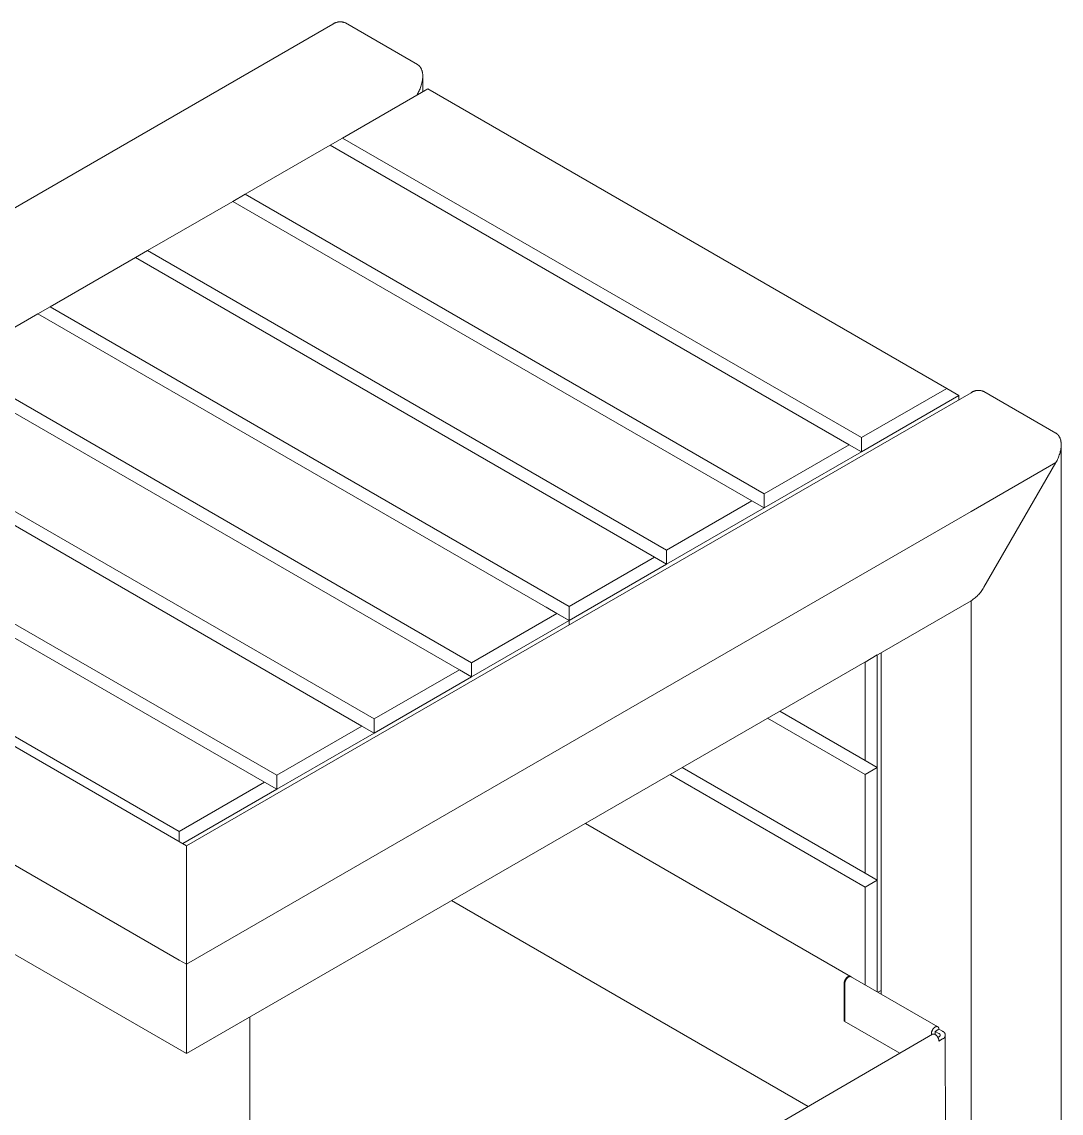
# Model space of a CAD drawing. Header units: inches. Extents: x -1 to 137, y -3 to 81.
# Drawn here: x 125.31 to 137.19, y 65.47 to 77.94 of the extents above; entities that cross this region are included whole.
import ezdxf

# ---------------------------------------------------------------- set-up
doc = ezdxf.new("R2010")
doc.units = ezdxf.units.IN
doc.layers.add('ZANO_R', color=7, linetype='Continuous', lineweight=0)

msp = doc.modelspace()

# ---------------------------------------------------------------- linework, layer by layer
at = {"layer": 'ZANO_R'}
for p, q in [((118.87366, 72.14186), (128.86723, 77.91165)), ((128.87125, 77.91448), (128.86723, 77.91165)), ((128.87537, 77.91716), (128.87125, 77.91448)), ((128.87958, 77.91971), (128.87537, 77.91716)), ((128.88388, 77.92211), (128.87958, 77.91971)), ((128.88826, 77.92436), (128.88388, 77.92211)), ((128.8927, 77.92646), (128.88826, 77.92436)), ((128.89722, 77.92841), (128.8927, 77.92646)), ((128.90181, 77.9302), (128.89722, 77.92841)), ((128.90645, 77.93183), (128.90181, 77.9302)), ((128.91114, 77.93331), (128.90645, 77.93183)), ((128.91588, 77.93462), (128.91114, 77.93331)), ((128.92067, 77.93577), (128.91588, 77.93462)), ((128.92549, 77.93675), (128.92067, 77.93577)), ((128.93034, 77.93757), (128.92549, 77.93675)), ((128.93522, 77.93822), (128.93034, 77.93757)), ((128.94011, 77.93871), (128.93522, 77.93822)), ((128.94502, 77.93903), (128.94011, 77.93871)), ((128.94994, 77.93917), (128.94502, 77.93903)), ((128.95486, 77.93916), (128.94994, 77.93917)), ((128.95978, 77.93897), (128.95486, 77.93916)), ((128.96469, 77.93861), (128.95978, 77.93897)), ((128.96958, 77.93809), (128.96469, 77.93861)), ((128.97445, 77.9374), (128.96958, 77.93809)), ((128.9793, 77.93654), (128.97445, 77.9374)), ((128.98411, 77.93552), (128.9793, 77.93654)), ((128.98888, 77.93433), (128.98411, 77.93552)), ((128.99362, 77.93298), (128.98888, 77.93433)), ((128.9983, 77.93147), (128.99362, 77.93298)), ((129.00293, 77.9298), (128.9983, 77.93147)), ((129.0075, 77.92797), (129.00293, 77.9298)), ((129.012, 77.92599), (129.0075, 77.92797)), ((129.012, 77.92599), (129.83609, 77.4502)), ((129.83768, 77.44926), (129.83609, 77.4502)), ((129.83926, 77.44828), (129.83768, 77.44926)), ((129.84084, 77.44727), (129.83926, 77.44828)), ((129.8424, 77.44623), (129.84084, 77.44727)), ((129.84394, 77.44514), (129.8424, 77.44623)), ((129.84548, 77.44402), (129.84394, 77.44514)), ((129.847, 77.44287), (129.84548, 77.44402)), ((129.84851, 77.44168), (129.847, 77.44287)), ((129.85, 77.44045), (129.84851, 77.44168)), ((129.85148, 77.43918), (129.85, 77.44045)), ((129.85294, 77.43788), (129.85148, 77.43918)), ((129.85439, 77.43654), (129.85294, 77.43788)), ((129.85582, 77.43516), (129.85439, 77.43654)), ((129.85724, 77.43375), (129.85582, 77.43516)), ((129.85863, 77.4323), (129.85724, 77.43375)), ((129.86001, 77.43081), (129.85863, 77.4323)), ((129.86137, 77.42928), (129.86001, 77.43081)), ((129.86271, 77.42771), (129.86137, 77.42928)), ((129.86404, 77.42611), (129.86271, 77.42771)), ((129.86534, 77.42447), (129.86404, 77.42611)), ((129.86662, 77.42279), (129.86534, 77.42447)), ((129.86788, 77.42107), (129.86662, 77.42279)), ((129.86912, 77.41932), (129.86788, 77.42107)), ((129.87033, 77.41752), (129.86912, 77.41932)), ((129.87153, 77.41569), (129.87033, 77.41752)), ((129.8727, 77.41382), (129.87153, 77.41569)), ((129.87385, 77.41192), (129.8727, 77.41382)), ((129.87497, 77.40997), (129.87385, 77.41192)), ((129.87714, 77.40598), (129.87497, 77.40997)), ((129.87921, 77.40183), (129.87714, 77.40598)), ((129.88118, 77.39754), (129.87921, 77.40183)), ((129.88303, 77.3931), (129.88118, 77.39754)), ((129.88478, 77.38852), (129.88303, 77.3931)), ((129.88641, 77.3838), (129.88478, 77.38852)), ((129.88792, 77.37894), (129.88641, 77.3838)), ((129.88931, 77.37395), (129.88792, 77.37894)), ((129.89057, 77.36883), (129.88931, 77.37395)), ((129.89171, 77.36359), (129.89057, 77.36883)), ((129.89272, 77.35822), (129.89171, 77.36359)), ((129.8936, 77.35274), (129.89272, 77.35822)), ((129.89435, 77.34714), (129.8936, 77.35274)), ((129.89496, 77.34144), (129.89435, 77.34714)), ((129.89544, 77.33563), (129.89496, 77.34144)), ((129.89578, 77.32973), (129.89544, 77.33563)), ((129.89598, 77.32373), (129.89578, 77.32973)), ((129.89605, 77.31765), (129.89598, 77.32373)), ((129.87033, 77.18809), (129.87497, 77.20099)), ((129.87497, 77.20099), (129.87921, 77.21403)), ((129.87921, 77.21403), (129.88303, 77.22718)), ((129.88303, 77.22718), (129.88641, 77.24037)), ((129.88641, 77.24037), (129.88931, 77.25356)), ((129.88931, 77.25356), (129.89057, 77.26014)), ((129.89057, 77.26014), (129.89171, 77.2667)), ((129.89171, 77.2667), (129.89272, 77.27324)), ((129.89272, 77.27324), (129.8936, 77.27974)), ((129.8936, 77.27974), (129.89435, 77.28619)), ((129.89435, 77.28619), (129.89496, 77.29261)), ((129.89496, 77.29261), (129.89544, 77.29897)), ((129.89544, 77.29897), (129.89578, 77.30526)), ((129.89578, 77.30526), (129.89598, 77.3115)), ((129.89598, 77.3115), (129.89605, 77.31765)), ((129.89605, 77.31765), (129.89605, 77.14084)), ((129.95302, 77.17373), (128.97859, 76.61114)), ((129.83609, 77.11586), (129.82773, 77.1014)), ((129.83609, 77.11586), (129.8424, 77.12713)), ((129.8424, 77.12713), (129.84851, 77.13873)), ((129.84851, 77.13873), (129.85439, 77.15066)), ((129.85439, 77.15066), (129.86001, 77.16289)), ((129.86001, 77.16289), (129.86534, 77.17537)), ((129.86534, 77.17537), (129.87033, 77.18809)), ((135.88311, 73.74999), (129.95302, 77.17373)), ((128.97859, 76.61114), (128.83939, 76.53077)), ((128.97859, 76.61114), (134.90868, 73.1874)), ((128.83939, 76.53077), (127.86496, 75.96819)), ((134.76948, 73.10704), (128.83939, 76.53077)), ((127.86496, 75.96819), (127.72575, 75.88782)), ((127.86496, 75.96819), (133.79505, 72.54445)), ((127.72575, 75.88782), (126.75133, 75.32523)), ((133.65584, 72.46408), (127.72575, 75.88782)), ((126.61212, 75.24486), (126.75133, 75.32523)), ((126.75133, 75.32523), (132.68142, 71.90149)), ((126.61212, 75.24486), (125.63769, 74.68228)), ((132.54221, 71.82112), (126.61212, 75.24486)), ((125.49849, 74.60191), (124.52406, 74.03932)), ((125.63769, 74.68228), (125.49849, 74.60191)), ((131.56778, 71.0978), (125.49849, 74.60191)), ((125.63769, 74.68228), (131.56778, 71.25854)), ((130.31495, 70.53521), (124.38486, 73.95895)), ((124.52406, 74.03932), (130.45415, 70.61558)), ((134.90868, 73.1874), (135.88311, 73.74999)), ((136.02231, 73.66962), (135.88311, 73.74999)), ((136.16966, 73.7058), (136.16554, 73.70312)), ((136.17387, 73.70835), (136.16966, 73.7058)), ((136.17817, 73.71075), (136.17387, 73.70835)), ((136.18254, 73.713), (136.17817, 73.71075)), ((136.18699, 73.7151), (136.18254, 73.713)), ((136.19151, 73.71705), (136.18699, 73.7151)), ((136.1961, 73.71884), (136.19151, 73.71705)), ((136.20074, 73.72047), (136.1961, 73.71884)), ((136.20543, 73.72195), (136.20074, 73.72047)), ((136.21017, 73.72326), (136.20543, 73.72195)), ((136.21496, 73.72441), (136.21017, 73.72326)), ((136.21978, 73.72539), (136.21496, 73.72441)), ((136.22463, 73.72621), (136.21978, 73.72539)), ((136.22951, 73.72686), (136.22463, 73.72621)), ((136.2344, 73.72735), (136.22951, 73.72686)), ((136.23931, 73.72767), (136.2344, 73.72735)), ((136.24423, 73.72781), (136.23931, 73.72767)), ((136.24915, 73.7278), (136.24423, 73.72781)), ((136.25407, 73.72761), (136.24915, 73.7278)), ((136.25898, 73.72725), (136.25407, 73.72761)), ((136.26387, 73.72673), (136.25898, 73.72725)), ((136.26874, 73.72604), (136.26387, 73.72673)), ((136.27359, 73.72518), (136.26874, 73.72604)), ((136.2784, 73.72416), (136.27359, 73.72518)), ((136.28317, 73.72297), (136.2784, 73.72416)), ((136.28791, 73.72162), (136.28317, 73.72297)), ((136.29259, 73.72011), (136.28791, 73.72162)), ((136.29722, 73.71844), (136.29259, 73.72011)), ((136.30179, 73.71661), (136.29722, 73.71844)), ((136.30629, 73.71463), (136.30179, 73.71661)), ((136.30629, 73.71463), (137.13038, 73.23884)), ((127.19678, 68.52449), (136.16152, 73.70029)), ((134.90868, 73.02667), (136.02231, 73.66962)), ((136.02231, 73.66962), (136.02231, 73.61992)), ((136.16554, 73.70312), (136.16152, 73.70029)), ((123.41043, 73.39637), (129.34052, 69.97263)), ((129.20132, 69.89226), (123.27123, 73.316)), ((137.13197, 73.2379), (137.13038, 73.23884)), ((137.13355, 73.23692), (137.13197, 73.2379)), ((137.13513, 73.23591), (137.13355, 73.23692)), ((137.13669, 73.23487), (137.13513, 73.23591)), ((137.13823, 73.23378), (137.13669, 73.23487)), ((137.13977, 73.23266), (137.13823, 73.23378)), ((137.14129, 73.23151), (137.13977, 73.23266)), ((137.1428, 73.23032), (137.14129, 73.23151)), ((137.14429, 73.22909), (137.1428, 73.23032)), ((137.14577, 73.22782), (137.14429, 73.22909)), ((137.14723, 73.22652), (137.14577, 73.22782)), ((137.14868, 73.22518), (137.14723, 73.22652)), ((137.15011, 73.2238), (137.14868, 73.22518)), ((137.15153, 73.22239), (137.15011, 73.2238)), ((137.15292, 73.22094), (137.15153, 73.22239)), ((137.1543, 73.21945), (137.15292, 73.22094)), ((137.15566, 73.21792), (137.1543, 73.21945)), ((137.157, 73.21635), (137.15566, 73.21792)), ((137.15833, 73.21475), (137.157, 73.21635)), ((137.15963, 73.21311), (137.15833, 73.21475)), ((137.16091, 73.21143), (137.15963, 73.21311)), ((137.16217, 73.20971), (137.16091, 73.21143)), ((137.16341, 73.20796), (137.16217, 73.20971)), ((137.16462, 73.20616), (137.16341, 73.20796)), ((137.16582, 73.20433), (137.16462, 73.20616)), ((133.79505, 72.54445), (134.76948, 73.10704)), ((134.76948, 73.10704), (134.90868, 73.02667)), ((134.90868, 73.1874), (134.90868, 73.02667)), ((137.16699, 73.20246), (137.16582, 73.20433)), ((137.16813, 73.20056), (137.16699, 73.20246)), ((137.16926, 73.19861), (137.16813, 73.20056)), ((137.17143, 73.19462), (137.16926, 73.19861)), ((137.1735, 73.19047), (137.17143, 73.19462)), ((137.17547, 73.18618), (137.1735, 73.19047)), ((137.17732, 73.18174), (137.17547, 73.18618)), ((137.17907, 73.17716), (137.17732, 73.18174)), ((137.1807, 73.17244), (137.17907, 73.17716)), ((137.18221, 73.16758), (137.1807, 73.17244)), ((137.18359, 73.16259), (137.18221, 73.16758)), ((137.18486, 73.15747), (137.18359, 73.16259)), ((137.186, 73.15223), (137.18486, 73.15747)), ((137.18701, 73.14686), (137.186, 73.15223)), ((137.18789, 73.14138), (137.18701, 73.14686)), ((137.18863, 73.13578), (137.18789, 73.14138)), ((137.18925, 73.13008), (137.18863, 73.13578)), ((137.18863, 73.07483), (137.18925, 73.08125)), ((137.18973, 73.12427), (137.18925, 73.13008)), ((137.18925, 73.08125), (137.18973, 73.08761)), ((137.19007, 73.11837), (137.18973, 73.12427)), ((137.18973, 73.08761), (137.19007, 73.0939)), ((137.19027, 73.11237), (137.19007, 73.11837)), ((137.19007, 73.0939), (137.19027, 73.10014)), ((137.19034, 73.10629), (137.19027, 73.11237)), ((137.19027, 73.10014), (137.19034, 73.10629)), ((137.19034, 73.10629), (137.19034, 41.69939)), ((133.79505, 72.38371), (134.90868, 73.02667)), ((137.1543, 72.95153), (137.15963, 72.96401)), ((137.15963, 72.96401), (137.16462, 72.97673)), ((137.16462, 72.97673), (137.16926, 72.98963)), ((137.16926, 72.98963), (137.1735, 73.00267)), ((137.1735, 73.00267), (137.17732, 73.01582)), ((137.17732, 73.01582), (137.1807, 73.02901)), ((137.1807, 73.02901), (137.18359, 73.0422)), ((137.18359, 73.0422), (137.18486, 73.04878)), ((137.18486, 73.04878), (137.186, 73.05534)), ((137.186, 73.05534), (137.18701, 73.06188)), ((137.18701, 73.06188), (137.18789, 73.06838)), ((137.18789, 73.06838), (137.18863, 73.07483)), ((137.13038, 72.9045), (136.16152, 72.34513)), ((137.13038, 72.9045), (136.30629, 71.47714)), ((137.13038, 72.9045), (137.13669, 72.91577)), ((137.13669, 72.91577), (137.1428, 72.92737)), ((137.1428, 72.92737), (137.14868, 72.9393)), ((137.14868, 72.9393), (137.1543, 72.95153)), ((122.2968, 72.75341), (128.22689, 69.32967)), ((128.08768, 69.2493), (122.15759, 72.67304)), ((132.68142, 71.90149), (133.65584, 72.46408)), ((133.79505, 72.38371), (133.65584, 72.46408)), ((133.79505, 72.38371), (133.79505, 72.54445)), ((136.16152, 72.34513), (127.19678, 67.16934)), ((132.68142, 71.74075), (133.79505, 72.38371)), ((120.93132, 72.14186), (127.19678, 68.52449)), ((121.18317, 72.11045), (127.11326, 68.68671)), ((127.11197, 67.2183), (118.78886, 72.02365)), ((132.68142, 71.90149), (132.68142, 71.74075)), ((131.56778, 71.25854), (132.54221, 71.82112)), ((131.56778, 71.0978), (132.68142, 71.74075)), ((132.68142, 71.74075), (132.54221, 71.82112)), ((136.29172, 71.4528), (136.29921, 71.46485)), ((136.29921, 71.46485), (136.30629, 71.47714)), ((136.17341, 71.33205), (136.18503, 71.34017)), ((136.18503, 71.34017), (136.19638, 71.34869)), ((136.19638, 71.34869), (136.20743, 71.35758)), ((136.20743, 71.35758), (136.21817, 71.36684)), ((136.21817, 71.36684), (136.2286, 71.37646)), ((136.2286, 71.37646), (136.23869, 71.38642)), ((136.23869, 71.38642), (136.24845, 71.39672)), ((136.24845, 71.39672), (136.25785, 71.40734)), ((136.25785, 71.40734), (136.26689, 71.41827)), ((136.26689, 71.41827), (136.27555, 71.4295)), ((136.27555, 71.4295), (136.28383, 71.44102)), ((136.28383, 71.44102), (136.29172, 71.4528)), ((136.16152, 71.32431), (127.19678, 66.14852)), ((131.42858, 71.17817), (131.30494, 71.24955)), ((131.56778, 71.25854), (131.56778, 71.0978)), ((136.16152, 71.32431), (136.17341, 71.33205)), ((136.16152, 71.32431), (136.16152, 42.29338)), ((130.45415, 70.61558), (131.42858, 71.17817)), ((130.45415, 70.45484), (131.56778, 71.0978)), ((131.56778, 71.0978), (131.42858, 71.17817)), ((131.56778, 71.0978), (131.56778, 71.0481)), ((127.19678, 66.14852), (118.87366, 70.95387)), ((135.13269, 66.82984), (135.13269, 70.73032)), ((130.45415, 70.45484), (130.45415, 70.61558)), ((134.94916, 70.62436), (134.95044, 70.62362)), ((134.95044, 70.62362), (135.08965, 70.70399)), ((134.95044, 70.62362), (134.95044, 69.49845)), ((135.08965, 70.70399), (135.08836, 70.70473)), ((135.08965, 70.70399), (135.08965, 70.70547)), ((135.08965, 69.41808), (135.08965, 70.70399)), ((129.34052, 69.97263), (130.31495, 70.53521)), ((130.31495, 70.53521), (130.45415, 70.45484)), ((129.34052, 69.81189), (130.45415, 70.45484)), ((129.34052, 69.81189), (129.34052, 69.97263)), ((133.83553, 69.9814), (134.95044, 69.33771)), ((134.95044, 69.49845), (133.97473, 70.06177)), ((128.22689, 69.32967), (129.20132, 69.89226)), ((129.20132, 69.89226), (129.34052, 69.81189)), ((128.22689, 69.16893), (129.34052, 69.81189)), ((135.08965, 69.41808), (134.95044, 69.49845)), ((134.95044, 68.21253), (132.8611, 69.41882)), ((135.08965, 69.41808), (134.95044, 69.33771)), ((135.08965, 68.13217), (135.08965, 69.41808)), ((127.11326, 68.68671), (128.08768, 69.2493)), ((128.08768, 69.2493), (128.22689, 69.16893)), ((128.22689, 69.16893), (128.22689, 69.32967)), ((132.72189, 69.33845), (134.95044, 68.0518)), ((134.95044, 69.33771), (134.95044, 68.21253)), ((127.15373, 68.54935), (128.22689, 69.16893)), ((131.75477, 68.78008), (134.78437, 67.03094)), ((127.11326, 68.57272), (127.11326, 68.68671)), ((127.19678, 68.45525), (127.19678, 68.52449)), ((127.19678, 68.45525), (127.19678, 67.50368)), ((135.08965, 68.13217), (134.95044, 68.21253)), ((135.08965, 68.13217), (134.95044, 68.0518)), ((135.08965, 66.85469), (135.08965, 68.13217)), ((134.95044, 68.0518), (134.95044, 66.93506)), ((130.22463, 67.89665), (134.2985, 65.5446)), ((127.19678, 67.16934), (127.19678, 67.50368)), ((127.19678, 67.16934), (127.11197, 67.2183)), ((127.19678, 67.16934), (127.19678, 66.21776)), ((134.71305, 66.97032), (134.71243, 66.96764)), ((134.71378, 66.97306), (134.71305, 66.97032)), ((134.71461, 66.97583), (134.71378, 66.97306)), ((134.71556, 66.97863), (134.71461, 66.97583)), ((134.71661, 66.98146), (134.71556, 66.97863)), ((134.71776, 66.98429), (134.71661, 66.98146)), ((134.71902, 66.98713), (134.71776, 66.98429)), ((134.72037, 66.98995), (134.71902, 66.98713)), ((134.72181, 66.99274), (134.72037, 66.98995)), ((134.72157, 66.97181), (134.72074, 66.96904)), ((134.72252, 66.97461), (134.72157, 66.97181)), ((134.72335, 66.9955), (134.72181, 66.99274)), ((134.72357, 66.97744), (134.72252, 66.97461)), ((134.72496, 66.99822), (134.72335, 66.9955)), ((134.72472, 66.98027), (134.72357, 66.97744)), ((134.72598, 66.98311), (134.72472, 66.98027)), ((134.72665, 67.00087), (134.72496, 66.99822)), ((134.72733, 66.98593), (134.72598, 66.98311)), ((134.72841, 67.00346), (134.72665, 67.00087)), ((134.72877, 66.98872), (134.72733, 66.98593)), ((134.73023, 67.00597), (134.72841, 67.00346)), ((134.73031, 66.99148), (134.72877, 66.98872)), ((134.7321, 67.0084), (134.73023, 67.00597)), ((134.73192, 66.9942), (134.73031, 66.99148)), ((134.73361, 66.99685), (134.73192, 66.9942)), ((134.73402, 67.01073), (134.7321, 67.0084)), ((134.73537, 66.99944), (134.73361, 66.99685)), ((134.73597, 67.01296), (134.73402, 67.01073)), ((134.73719, 67.00195), (134.73537, 66.99944)), ((134.73795, 67.01508), (134.73597, 67.01296)), ((134.73906, 67.00438), (134.73719, 67.00195)), ((134.73995, 67.01709), (134.73795, 67.01508)), ((134.74098, 67.00671), (134.73906, 67.00438)), ((134.74196, 67.01898), (134.73995, 67.01709)), ((134.74293, 67.00894), (134.74098, 67.00671)), ((134.74397, 67.02075), (134.74196, 67.01898)), ((134.74491, 67.01106), (134.74293, 67.00894)), ((134.74597, 67.0224), (134.74397, 67.02075)), ((134.74691, 67.01307), (134.74491, 67.01106)), ((134.74697, 67.02318), (134.74597, 67.0224)), ((134.74892, 67.01496), (134.74691, 67.01307)), ((134.74797, 67.02393), (134.74697, 67.02318)), ((134.74896, 67.02465), (134.74797, 67.02393)), ((134.75093, 67.01673), (134.74892, 67.01496)), ((134.74995, 67.02534), (134.74896, 67.02465)), ((134.75093, 67.026), (134.74995, 67.02534)), ((134.7519, 67.02663), (134.75093, 67.026)), ((134.75293, 67.01839), (134.75093, 67.01673)), ((134.75287, 67.02723), (134.7519, 67.02663)), ((134.75382, 67.02779), (134.75287, 67.02723)), ((134.75393, 67.01917), (134.75293, 67.01839)), ((134.75479, 67.02834), (134.75382, 67.02779)), ((134.75493, 67.01992), (134.75393, 67.01917)), ((134.75575, 67.02886), (134.75479, 67.02834)), ((134.75592, 67.02063), (134.75493, 67.01992)), ((134.75673, 67.02937), (134.75575, 67.02886)), ((134.75691, 67.02132), (134.75592, 67.02063)), ((134.75772, 67.02985), (134.75673, 67.02937)), ((134.75789, 67.02198), (134.75691, 67.02132)), ((134.75871, 67.03031), (134.75772, 67.02985)), ((134.75886, 67.02261), (134.75789, 67.02198)), ((134.7597, 67.03074), (134.75871, 67.03031)), ((134.75983, 67.02321), (134.75886, 67.02261)), ((134.7607, 67.03115), (134.7597, 67.03074)), ((134.76078, 67.02378), (134.75983, 67.02321)), ((134.76171, 67.03153), (134.7607, 67.03115)), ((134.76175, 67.02432), (134.76078, 67.02378)), ((134.76271, 67.03189), (134.76171, 67.03153)), ((134.76271, 67.02485), (134.76175, 67.02432)), ((134.76372, 67.03221), (134.76271, 67.03189)), ((134.76369, 67.02535), (134.76271, 67.02485)), ((134.76468, 67.02583), (134.76369, 67.02535)), ((134.76473, 67.03251), (134.76372, 67.03221)), ((134.76567, 67.02629), (134.76468, 67.02583)), ((134.76574, 67.03278), (134.76473, 67.03251)), ((134.76666, 67.02672), (134.76567, 67.02629)), ((134.76675, 67.03301), (134.76574, 67.03278)), ((134.76766, 67.02713), (134.76666, 67.02672)), ((134.76776, 67.03322), (134.76675, 67.03301)), ((134.76867, 67.02751), (134.76766, 67.02713)), ((134.76877, 67.03339), (134.76776, 67.03322)), ((134.76967, 67.02787), (134.76867, 67.02751)), ((134.76977, 67.03353), (134.76877, 67.03339)), ((134.77068, 67.02819), (134.76967, 67.02787)), ((134.77077, 67.03363), (134.76977, 67.03353)), ((134.77169, 67.02849), (134.77068, 67.02819)), ((134.77176, 67.03371), (134.77077, 67.03363)), ((134.7727, 67.02876), (134.77169, 67.02849)), ((134.77225, 67.03373), (134.77176, 67.03371)), ((134.77275, 67.03374), (134.77225, 67.03373)), ((134.77371, 67.02899), (134.7727, 67.02876)), ((134.77324, 67.03375), (134.77275, 67.03374)), ((134.77372, 67.03374), (134.77324, 67.03375)), ((134.77472, 67.0292), (134.77371, 67.02899)), ((134.77421, 67.03373), (134.77372, 67.03374)), ((134.77469, 67.03371), (134.77421, 67.03373)), ((134.77517, 67.03367), (134.77469, 67.03371)), ((134.77573, 67.02937), (134.77472, 67.0292)), ((134.77565, 67.03363), (134.77517, 67.03367)), ((134.77613, 67.03358), (134.77565, 67.03363)), ((134.77673, 67.02951), (134.77573, 67.02937)), ((134.7766, 67.03353), (134.77613, 67.03358)), ((134.77707, 67.03346), (134.7766, 67.03353)), ((134.77773, 67.02962), (134.77673, 67.02951)), ((134.77753, 67.03338), (134.77707, 67.03346)), ((134.778, 67.03329), (134.77753, 67.03338)), ((134.77872, 67.02969), (134.77773, 67.02962)), ((134.77846, 67.0332), (134.778, 67.03329)), ((134.77891, 67.03309), (134.77846, 67.0332)), ((134.77921, 67.02971), (134.77872, 67.02969)), ((134.77936, 67.03298), (134.77891, 67.03309)), ((134.7797, 67.02972), (134.77921, 67.02971)), ((134.77981, 67.03285), (134.77936, 67.03298)), ((134.78019, 67.02973), (134.7797, 67.02972)), ((134.78026, 67.03272), (134.77981, 67.03285)), ((134.78068, 67.02972), (134.78019, 67.02973)), ((134.7807, 67.03258), (134.78026, 67.03272)), ((134.78117, 67.02971), (134.78068, 67.02972)), ((134.78113, 67.03243), (134.7807, 67.03258)), ((134.78157, 67.03227), (134.78113, 67.03243)), ((134.78165, 67.02969), (134.78117, 67.02971)), ((134.78199, 67.0321), (134.78157, 67.03227)), ((134.78213, 67.02966), (134.78165, 67.02969)), ((134.78242, 67.03192), (134.78199, 67.0321)), ((134.78261, 67.02962), (134.78213, 67.02966)), ((134.78283, 67.03173), (134.78242, 67.03192)), ((134.78308, 67.02957), (134.78261, 67.02962)), ((134.78325, 67.03153), (134.78283, 67.03173)), ((134.78356, 67.02951), (134.78308, 67.02957)), ((134.78366, 67.03133), (134.78325, 67.03153)), ((134.78402, 67.02944), (134.78356, 67.02951)), ((134.78406, 67.03111), (134.78366, 67.03133)), ((134.78449, 67.02936), (134.78402, 67.02944)), ((134.78446, 67.03089), (134.78406, 67.03111)), ((134.78446, 67.03089), (135.78107, 66.45549)), ((134.78495, 67.02928), (134.78449, 67.02936)), ((134.78541, 67.02918), (134.78495, 67.02928)), ((134.78587, 67.02907), (134.78541, 67.02918)), ((134.78632, 67.02896), (134.78587, 67.02907)), ((134.78677, 67.02884), (134.78632, 67.02896)), ((134.78721, 67.0287), (134.78677, 67.02884)), ((134.78765, 67.02856), (134.78721, 67.0287)), ((134.78809, 67.02841), (134.78765, 67.02856)), ((134.78852, 67.02825), (134.78809, 67.02841)), ((134.78895, 67.02808), (134.78852, 67.02825)), ((134.78937, 67.0279), (134.78895, 67.02808)), ((134.78979, 67.02771), (134.78937, 67.0279)), ((134.79021, 67.02752), (134.78979, 67.02771)), ((134.79061, 67.02731), (134.79021, 67.02752)), ((134.79102, 67.02709), (134.79061, 67.02731)), ((134.79142, 67.02687), (134.79102, 67.02709)), ((134.7108, 66.95409), (134.71079, 66.95298)), ((134.71079, 66.95298), (134.71185, 66.5212)), ((134.71083, 66.95522), (134.7108, 66.95409)), ((134.71088, 66.95638), (134.71083, 66.95522)), ((134.71096, 66.95755), (134.71088, 66.95638)), ((134.71105, 66.95875), (134.71096, 66.95755)), ((134.71118, 66.95996), (134.71105, 66.95875)), ((134.71132, 66.9612), (134.71118, 66.95996)), ((134.71149, 66.96245), (134.71132, 66.9612)), ((134.71191, 66.96501), (134.71149, 66.96245)), ((134.71243, 66.96764), (134.71191, 66.96501)), ((134.71776, 66.95007), (134.71775, 66.94896)), ((134.71775, 66.94896), (134.71881, 66.51719)), ((134.71779, 66.95121), (134.71776, 66.95007)), ((134.71784, 66.95236), (134.71779, 66.95121)), ((134.71792, 66.95353), (134.71784, 66.95236)), ((134.71801, 66.95473), (134.71792, 66.95353)), ((134.71814, 66.95595), (134.71801, 66.95473)), ((134.71828, 66.95718), (134.71814, 66.95595)), ((134.71845, 66.95843), (134.71828, 66.95718)), ((134.71887, 66.96099), (134.71845, 66.95843)), ((134.71939, 66.96362), (134.71887, 66.96099)), ((134.72001, 66.9663), (134.71939, 66.96362)), ((134.72074, 66.96904), (134.72001, 66.9663)), ((135.09695, 66.85047), (135.13269, 66.87111)), ((134.71185, 66.5212), (135.34798, 66.15393)), ((127.12841, 61.38161), (135.72, 66.36994)), ((135.7075, 66.37865), (135.70749, 66.37753)), ((135.70753, 66.36269), (135.70749, 66.37753)), ((135.70753, 66.37978), (135.7075, 66.37865)), ((135.70758, 66.38093), (135.70753, 66.37978)), ((135.70766, 66.38211), (135.70758, 66.38093)), ((135.70775, 66.3833), (135.70766, 66.38211)), ((135.70788, 66.38452), (135.70775, 66.3833)), ((135.70802, 66.38575), (135.70788, 66.38452)), ((135.70819, 66.38701), (135.70802, 66.38575)), ((135.70861, 66.38957), (135.70819, 66.38701)), ((135.70913, 66.39219), (135.70861, 66.38957)), ((135.70975, 66.39488), (135.70913, 66.39219)), ((135.71048, 66.39761), (135.70975, 66.39488)), ((135.71132, 66.40038), (135.71048, 66.39761)), ((135.71226, 66.40319), (135.71132, 66.40038)), ((135.71331, 66.40601), (135.71226, 66.40319)), ((135.71446, 66.40885), (135.71331, 66.40601)), ((135.71572, 66.41168), (135.71446, 66.40885)), ((135.71707, 66.4145), (135.71572, 66.41168)), ((135.71851, 66.4173), (135.71707, 66.4145)), ((135.72005, 66.42006), (135.71851, 66.4173)), ((135.7204, 66.37016), (135.72, 66.36994)), ((135.72166, 66.42277), (135.72005, 66.42006)), ((135.7208, 66.37038), (135.7204, 66.37016)), ((135.72121, 66.37058), (135.7208, 66.37038)), ((135.72162, 66.37078), (135.72121, 66.37058)), ((135.72204, 66.37097), (135.72162, 66.37078)), ((135.72335, 66.42543), (135.72166, 66.42277)), ((135.72246, 66.37115), (135.72204, 66.37097)), ((135.72288, 66.37132), (135.72246, 66.37115)), ((135.72331, 66.37148), (135.72288, 66.37132)), ((135.72375, 66.37163), (135.72331, 66.37148)), ((135.72511, 66.42802), (135.72335, 66.42543)), ((135.72418, 66.37177), (135.72375, 66.37163)), ((135.72463, 66.3719), (135.72418, 66.37177)), ((135.72507, 66.37203), (135.72463, 66.3719)), ((135.72552, 66.37214), (135.72507, 66.37203)), ((135.72693, 66.43053), (135.72511, 66.42802)), ((135.72598, 66.37225), (135.72552, 66.37214)), ((135.72643, 66.37235), (135.72598, 66.37225)), ((135.72689, 66.37243), (135.72643, 66.37235)), ((135.72736, 66.37251), (135.72689, 66.37243)), ((135.7288, 66.43295), (135.72693, 66.43053)), ((135.72782, 66.37258), (135.72736, 66.37251)), ((135.72829, 66.37264), (135.72782, 66.37258)), ((135.72877, 66.37269), (135.72829, 66.37264)), ((135.72924, 66.37273), (135.72877, 66.37269)), ((135.73072, 66.43528), (135.7288, 66.43295)), ((135.72972, 66.37276), (135.72924, 66.37273)), ((135.7302, 66.37279), (135.72972, 66.37276)), ((135.73069, 66.3728), (135.7302, 66.37279)), ((135.73117, 66.37281), (135.73069, 66.3728)), ((135.73267, 66.43751), (135.73072, 66.43528)), ((135.73166, 66.3728), (135.73117, 66.37281)), ((135.73215, 66.37279), (135.73166, 66.3728)), ((135.73264, 66.37277), (135.73215, 66.37279)), ((135.73363, 66.3727), (135.73264, 66.37277)), ((135.73465, 66.43963), (135.73267, 66.43751)), ((135.73462, 66.3726), (135.73363, 66.3727)), ((135.73562, 66.37246), (135.73462, 66.3726)), ((135.73665, 66.44164), (135.73465, 66.43963)), ((135.73662, 66.37229), (135.73562, 66.37246)), ((135.73763, 66.37209), (135.73662, 66.37229)), ((135.73866, 66.44353), (135.73665, 66.44164)), ((135.73864, 66.37186), (135.73763, 66.37209)), ((135.73964, 66.37159), (135.73864, 66.37186)), ((135.74067, 66.44531), (135.73866, 66.44353)), ((135.74065, 66.3713), (135.73964, 66.37159)), ((135.74166, 66.37098), (135.74065, 66.3713)), ((135.74267, 66.44696), (135.74067, 66.44531)), ((135.74266, 66.37062), (135.74166, 66.37098)), ((135.74366, 66.37025), (135.74266, 66.37062)), ((135.74367, 66.44774), (135.74267, 66.44696)), ((135.74466, 66.36984), (135.74366, 66.37025)), ((135.74467, 66.44849), (135.74367, 66.44774)), ((135.74565, 66.36941), (135.74466, 66.36984)), ((135.74566, 66.44921), (135.74467, 66.44849)), ((135.74664, 66.36896), (135.74565, 66.36941)), ((135.74665, 66.4499), (135.74566, 66.44921)), ((135.74762, 66.36848), (135.74664, 66.36896)), ((135.74763, 66.45055), (135.74665, 66.4499)), ((135.7486, 66.36798), (135.74762, 66.36848)), ((135.7486, 66.45118), (135.74763, 66.45055)), ((135.74957, 66.45178), (135.7486, 66.45118)), ((135.74957, 66.36746), (135.7486, 66.36798)), ((135.74902, 66.40274), (135.74903, 66.4028)), ((135.74902, 66.40269), (135.74902, 66.40274)), ((135.74902, 66.40263), (135.74902, 66.40269)), ((135.74902, 66.40257), (135.74902, 66.40263)), ((135.74902, 66.40252), (135.74902, 66.40257)), ((135.74903, 66.40246), (135.74902, 66.40252)), ((135.74903, 66.40285), (135.74904, 66.40291)), ((135.74903, 66.4028), (135.74903, 66.40285)), ((135.74903, 66.40241), (135.74903, 66.40246)), ((135.74904, 66.40235), (135.74903, 66.40241)), ((135.74904, 66.40291), (135.74905, 66.40296)), ((135.74905, 66.4023), (135.74904, 66.40235)), ((135.74905, 66.40296), (135.74907, 66.40302)), ((135.74906, 66.40224), (135.74905, 66.4023)), ((135.74908, 66.40219), (135.74906, 66.40224)), ((135.74907, 66.40302), (135.74908, 66.40307)), ((135.74908, 66.40307), (135.7491, 66.40312)), ((135.74909, 66.40214), (135.74908, 66.40219)), ((135.74911, 66.40208), (135.74909, 66.40214)), ((135.7491, 66.40312), (135.74912, 66.40318)), ((135.74913, 66.40203), (135.74911, 66.40208)), ((135.74912, 66.40318), (135.74914, 66.40323)), ((135.74915, 66.40198), (135.74913, 66.40203)), ((135.74914, 66.40323), (135.74916, 66.40328)), ((135.74917, 66.40193), (135.74915, 66.40198)), ((135.74916, 66.40328), (135.74918, 66.40333)), ((135.7492, 66.40188), (135.74917, 66.40193)), ((135.74918, 66.40333), (135.74921, 66.40338)), ((135.74923, 66.40183), (135.7492, 66.40188)), ((135.74921, 66.40338), (135.74923, 66.40343)), ((135.74923, 66.40343), (135.74926, 66.40348)), ((135.74925, 66.40178), (135.74923, 66.40183)), ((135.74925, 66.40178), (135.74934, 66.36758)), ((135.74926, 66.40348), (135.74929, 66.40352)), ((135.74929, 66.40352), (135.74933, 66.40357)), ((135.74933, 66.40357), (135.74936, 66.40361)), ((135.74936, 66.40361), (135.74939, 66.40366)), ((135.74939, 66.40366), (135.74943, 66.4037)), ((135.74943, 66.4037), (135.74947, 66.40374)), ((135.74947, 66.40374), (135.74951, 66.40378)), ((135.74951, 66.40378), (135.74955, 66.40382)), ((135.74955, 66.40382), (135.74959, 66.40386)), ((135.75053, 66.45235), (135.74957, 66.45178)), ((135.75053, 66.36692), (135.74957, 66.36746)), ((135.74959, 66.40386), (135.74963, 66.40389)), ((135.74963, 66.40389), (135.74968, 66.40392)), ((135.74968, 66.40392), (135.74972, 66.40396)), ((135.74972, 66.40396), (135.74977, 66.40399)), ((135.74977, 66.40399), (135.74982, 66.40402)), ((135.74982, 66.40402), (135.74987, 66.40404)), ((135.74987, 66.40404), (135.74992, 66.40407)), ((135.74992, 66.40407), (135.74997, 66.40409)), ((135.74997, 66.40409), (135.75002, 66.40411)), ((135.75002, 66.40411), (135.75007, 66.40413)), ((135.75007, 66.40413), (135.75012, 66.40415)), ((135.75012, 66.40415), (135.75018, 66.40417)), ((135.75018, 66.40417), (135.75023, 66.40418)), ((135.75023, 66.40418), (135.75029, 66.4042)), ((135.75029, 66.4042), (135.75034, 66.40421)), ((135.75034, 66.40421), (135.7504, 66.40422)), ((135.7504, 66.40422), (135.75045, 66.40422)), ((135.75045, 66.40422), (135.75051, 66.40423)), ((135.75051, 66.40423), (135.75056, 66.40423)), ((135.75148, 66.45289), (135.75053, 66.45235)), ((135.75148, 66.36635), (135.75053, 66.36692)), ((135.75056, 66.40423), (135.75062, 66.40423)), ((135.75062, 66.40423), (135.75067, 66.40423)), ((135.75067, 66.40423), (135.75073, 66.40423)), ((135.75073, 66.40423), (135.75078, 66.40423)), ((135.75078, 66.40423), (135.75084, 66.40422)), ((135.75084, 66.40422), (135.7509, 66.40421)), ((135.7509, 66.40421), (135.75095, 66.4042)), ((135.75095, 66.4042), (135.751, 66.40419)), ((135.751, 66.40419), (135.75106, 66.40417)), ((135.75106, 66.40417), (135.75111, 66.40416)), ((135.75111, 66.40416), (135.75117, 66.40414)), ((135.75117, 66.40414), (135.75122, 66.40412)), ((135.75122, 66.40412), (135.75127, 66.4041)), ((135.75127, 66.4041), (135.75132, 66.40408)), ((135.75132, 66.40408), (135.75137, 66.40405)), ((135.75137, 66.40405), (135.75142, 66.40403)), ((135.75142, 66.40403), (135.75147, 66.404)), ((135.75147, 66.404), (135.75151, 66.40397)), ((135.75245, 66.45342), (135.75148, 66.45289)), ((135.75245, 66.36576), (135.75148, 66.36635)), ((135.75151, 66.40397), (135.75156, 66.40394)), ((135.75156, 66.40394), (135.75161, 66.4039)), ((135.75161, 66.4039), (135.75165, 66.40387)), ((135.75165, 66.40387), (135.75169, 66.40383)), ((135.75169, 66.40383), (135.75173, 66.40379)), ((135.75173, 66.40379), (135.75177, 66.40375)), ((135.75177, 66.40375), (135.75181, 66.40371)), ((135.75181, 66.40371), (135.75185, 66.40367)), ((135.75185, 66.40367), (135.75188, 66.40363)), ((135.75188, 66.40363), (135.75192, 66.40359)), ((135.75192, 66.40359), (135.75195, 66.40354)), ((135.75195, 66.40354), (135.75198, 66.40349)), ((135.75198, 66.40349), (135.75201, 66.40345)), ((135.75201, 66.40345), (135.75204, 66.4034)), ((135.75204, 66.4034), (135.7938, 66.42764)), ((135.75204, 66.4034), (135.7938, 66.37929)), ((135.75342, 66.45392), (135.75245, 66.45342)), ((135.75342, 66.36513), (135.75245, 66.36576)), ((135.7544, 66.4544), (135.75342, 66.45392)), ((135.7544, 66.36448), (135.75342, 66.36513)), ((135.75539, 66.45486), (135.7544, 66.4544)), ((135.75539, 66.36379), (135.7544, 66.36448)), ((135.75638, 66.45529), (135.75539, 66.45486)), ((135.75638, 66.36308), (135.75539, 66.36379)), ((135.75738, 66.4557), (135.75638, 66.45529)), ((135.75738, 66.36233), (135.75638, 66.36308)), ((135.75838, 66.45608), (135.75738, 66.4557)), ((135.75838, 66.36155), (135.75738, 66.36233)), ((135.75938, 66.45643), (135.75838, 66.45608)), ((135.76039, 66.35991), (135.75838, 66.36155)), ((135.76039, 66.45676), (135.75938, 66.45643)), ((135.7614, 66.45705), (135.76039, 66.45676)), ((135.7624, 66.35814), (135.76039, 66.35991)), ((135.7624, 66.45732), (135.7614, 66.45705)), ((135.76341, 66.45756), (135.7624, 66.45732)), ((135.76442, 66.35625), (135.7624, 66.35814)), ((135.76442, 66.45776), (135.76341, 66.45756)), ((135.76542, 66.45794), (135.76442, 66.45776)), ((135.76642, 66.35425), (135.76442, 66.35625)), ((135.76642, 66.45808), (135.76542, 66.45794)), ((135.76741, 66.45818), (135.76642, 66.45808)), ((135.7684, 66.35214), (135.76642, 66.35425)), ((135.7684, 66.45826), (135.76741, 66.45818)), ((135.76889, 66.45828), (135.7684, 66.45826)), ((135.77036, 66.34991), (135.7684, 66.35214)), ((135.76938, 66.45829), (135.76889, 66.45828)), ((135.76987, 66.4583), (135.76938, 66.45829)), ((135.77036, 66.4583), (135.76987, 66.4583)), ((135.77084, 66.45829), (135.77036, 66.4583)), ((135.77228, 66.34759), (135.77036, 66.34991)), ((135.77132, 66.45826), (135.77084, 66.45829)), ((135.7718, 66.45823), (135.77132, 66.45826)), ((135.77228, 66.4582), (135.7718, 66.45823)), ((135.77275, 66.45815), (135.77228, 66.4582)), ((135.77416, 66.34517), (135.77228, 66.34759)), ((135.77323, 66.45809), (135.77275, 66.45815)), ((135.77369, 66.45802), (135.77323, 66.45809)), ((135.77416, 66.45795), (135.77369, 66.45802)), ((135.77462, 66.45786), (135.77416, 66.45795)), ((135.77508, 66.45777), (135.77462, 66.45786)), ((135.77553, 66.45767), (135.77508, 66.45777)), ((135.77599, 66.45755), (135.77553, 66.45767)), ((135.77643, 66.45743), (135.77599, 66.45755)), ((135.77688, 66.4573), (135.77643, 66.45743)), ((135.77732, 66.45716), (135.77688, 66.4573)), ((135.77775, 66.45701), (135.77732, 66.45716)), ((135.77818, 66.45685), (135.77775, 66.45701)), ((135.77861, 66.45669), (135.77818, 66.45685)), ((135.77903, 66.45651), (135.77861, 66.45669)), ((135.77945, 66.45632), (135.77903, 66.45651)), ((135.77986, 66.45613), (135.77945, 66.45632)), ((135.78027, 66.45593), (135.77986, 66.45613)), ((135.78068, 66.45571), (135.78027, 66.45593)), ((135.78107, 66.45549), (135.78068, 66.45571)), ((135.78147, 66.45526), (135.78107, 66.45549)), ((135.78186, 66.45502), (135.78147, 66.45526)), ((135.78224, 66.45477), (135.78186, 66.45502)), ((135.78262, 66.45452), (135.78224, 66.45477)), ((135.78299, 66.45425), (135.78262, 66.45452)), ((135.78336, 66.45398), (135.78299, 66.45425)), ((135.78372, 66.45369), (135.78336, 66.45398)), ((135.78407, 66.4534), (135.78372, 66.45369)), ((135.78442, 66.45311), (135.78407, 66.4534)), ((135.78477, 66.4528), (135.78442, 66.45311)), ((135.7851, 66.45248), (135.78477, 66.4528)), ((135.78543, 66.45216), (135.7851, 66.45248)), ((135.78576, 66.45183), (135.78543, 66.45216)), ((135.78608, 66.45149), (135.78576, 66.45183)), ((135.78639, 66.45114), (135.78608, 66.45149)), ((135.7867, 66.45079), (135.78639, 66.45114)), ((135.787, 66.45043), (135.7867, 66.45079)), ((135.78729, 66.45006), (135.787, 66.45043)), ((135.78758, 66.44968), (135.78729, 66.45006)), ((135.78786, 66.4493), (135.78758, 66.44968)), ((135.78814, 66.44891), (135.78786, 66.4493)), ((135.78841, 66.44851), (135.78814, 66.44891)), ((135.78867, 66.44811), (135.78841, 66.44851)), ((135.78892, 66.4477), (135.78867, 66.44811)), ((135.78917, 66.44728), (135.78892, 66.4477)), ((135.78941, 66.44686), (135.78917, 66.44728)), ((135.78965, 66.44643), (135.78941, 66.44686)), ((135.78988, 66.446), (135.78965, 66.44643)), ((135.79031, 66.44511), (135.78988, 66.446)), ((135.79073, 66.4442), (135.79031, 66.44511)), ((135.79111, 66.44327), (135.79073, 66.4442)), ((135.79147, 66.44232), (135.79111, 66.44327)), ((135.7918, 66.44135), (135.79147, 66.44232)), ((135.7921, 66.44037), (135.7918, 66.44135)), ((135.79238, 66.43937), (135.7921, 66.44037)), ((135.79263, 66.43835), (135.79238, 66.43937)), ((135.79286, 66.43732), (135.79263, 66.43835)), ((135.79306, 66.43628), (135.79286, 66.43732)), ((135.79323, 66.43523), (135.79306, 66.43628)), ((135.79338, 66.43417), (135.79323, 66.43523)), ((135.79351, 66.43309), (135.79338, 66.43417)), ((135.79361, 66.43201), (135.79351, 66.43309)), ((135.79369, 66.43093), (135.79361, 66.43201)), ((135.79375, 66.42984), (135.79369, 66.43093)), ((135.79379, 66.42874), (135.79375, 66.42984)), ((135.7938, 66.42764), (135.79379, 66.42874)), ((135.7938, 66.42764), (135.83556, 66.40353)), ((135.7938, 66.37929), (135.79446, 66.37905)), ((135.79446, 66.37905), (135.79512, 66.37879)), ((135.79512, 66.37879), (135.79576, 66.3785)), ((135.79576, 66.3785), (135.7964, 66.3782)), ((135.7964, 66.3782), (135.79702, 66.37787)), ((135.79702, 66.37787), (135.79763, 66.37752)), ((135.79763, 66.37752), (135.79823, 66.37715)), ((135.79823, 66.37715), (135.79882, 66.37676)), ((135.79882, 66.37676), (135.79939, 66.37635)), ((135.79939, 66.37635), (135.79995, 66.37592)), ((135.79995, 66.37592), (135.8005, 66.37547)), ((135.8005, 66.37547), (135.80102, 66.375)), ((135.80102, 66.375), (135.80153, 66.37451)), ((135.80153, 66.37451), (135.80203, 66.37401)), ((135.80203, 66.34588), (135.80153, 66.34538)), ((135.80203, 66.37401), (135.80251, 66.37349)), ((135.80251, 66.3464), (135.80203, 66.34588)), ((135.80251, 66.37349), (135.80296, 66.37295)), ((135.80296, 66.34693), (135.80251, 66.3464)), ((135.80296, 66.37295), (135.8034, 66.3724)), ((135.8034, 66.34749), (135.80296, 66.34693)), ((135.8034, 66.3724), (135.80382, 66.37184)), ((135.80382, 66.34805), (135.8034, 66.34749)), ((135.80382, 66.37184), (135.80422, 66.37126)), ((135.80422, 66.34863), (135.80382, 66.34805)), ((135.80422, 66.37126), (135.8046, 66.37066)), ((135.8046, 66.34923), (135.80422, 66.34863)), ((135.8046, 66.37066), (135.80496, 66.37006)), ((135.80496, 66.34983), (135.8046, 66.34923)), ((135.80496, 66.37006), (135.8053, 66.36944)), ((135.8053, 66.35045), (135.80496, 66.34983)), ((135.8053, 66.36944), (135.80562, 66.36881)), ((135.80562, 66.35108), (135.8053, 66.35045)), ((135.80562, 66.36881), (135.80591, 66.36817)), ((135.80591, 66.35172), (135.80562, 66.35108)), ((135.80591, 66.36817), (135.80618, 66.36752)), ((135.80618, 66.35237), (135.80591, 66.35172)), ((135.80618, 66.36752), (135.80643, 66.36686)), ((135.80643, 66.35303), (135.80618, 66.35237)), ((135.80643, 66.36686), (135.80666, 66.36619)), ((135.80666, 66.3537), (135.80643, 66.35303)), ((135.80666, 66.36619), (135.80686, 66.36551)), ((135.80686, 66.35437), (135.80666, 66.3537)), ((135.80686, 66.36551), (135.80705, 66.36483)), ((135.80705, 66.35506), (135.80686, 66.35437)), ((135.80705, 66.36483), (135.8072, 66.36414)), ((135.8072, 66.35574), (135.80705, 66.35506)), ((135.8072, 66.36414), (135.80734, 66.36345)), ((135.80734, 66.35644), (135.8072, 66.35574)), ((135.80734, 66.36345), (135.80744, 66.36276)), ((135.80744, 66.35713), (135.80734, 66.35644)), ((135.80744, 66.36276), (135.80753, 66.36206)), ((135.80753, 66.35783), (135.80744, 66.35713)), ((135.80753, 66.36206), (135.80759, 66.36135)), ((135.80759, 66.35854), (135.80753, 66.35783)), ((135.80759, 66.36135), (135.80763, 66.36065)), ((135.80763, 66.35924), (135.80759, 66.35854)), ((135.80763, 66.36065), (135.80764, 66.35994)), ((135.80764, 66.35994), (135.80763, 66.35924)), ((135.83705, 66.403), (135.83556, 66.40353)), ((135.83853, 66.40241), (135.83705, 66.403)), ((135.83998, 66.40177), (135.83853, 66.40241)), ((135.84141, 66.40108), (135.83998, 66.40177)), ((135.84281, 66.40034), (135.84141, 66.40108)), ((135.84419, 66.39955), (135.84281, 66.40034)), ((135.84554, 66.39872), (135.84419, 66.39955)), ((135.84686, 66.39784), (135.84554, 66.39872)), ((135.84815, 66.39692), (135.84686, 66.39784)), ((135.84941, 66.39595), (135.84815, 66.39692)), ((135.85063, 66.39494), (135.84941, 66.39595)), ((135.85181, 66.39388), (135.85063, 66.39494)), ((135.85296, 66.39279), (135.85181, 66.39388)), ((135.85408, 66.39166), (135.85296, 66.39279)), ((135.85515, 66.39049), (135.85408, 66.39166)), ((135.85618, 66.38928), (135.85515, 66.39049)), ((135.85717, 66.38804), (135.85618, 66.38928)), ((135.85811, 66.38677), (135.85717, 66.38804)), ((135.85901, 66.38546), (135.85811, 66.38677)), ((135.85987, 66.38413), (135.85901, 66.38546)), ((135.86068, 66.38276), (135.85987, 66.38413)), ((135.86144, 66.38137), (135.86068, 66.38276)), ((135.86215, 66.37995), (135.86144, 66.38137)), ((135.86281, 66.37851), (135.86215, 66.37995)), ((135.86343, 66.37705), (135.86281, 66.37851)), ((135.86399, 66.37556), (135.86343, 66.37705)), ((135.8645, 66.37406), (135.86399, 66.37556)), ((135.86399, 66.34446), (135.8645, 66.34596)), ((135.86496, 66.37254), (135.8645, 66.37406)), ((135.8645, 66.34596), (135.86496, 66.34748)), ((135.86536, 66.37101), (135.86496, 66.37254)), ((135.86496, 66.34748), (135.86536, 66.34901)), ((135.86572, 66.36946), (135.86536, 66.37101)), ((135.86536, 66.34901), (135.86572, 66.35056)), ((135.86602, 66.36791), (135.86572, 66.36946)), ((135.86572, 66.35056), (135.86602, 66.35212)), ((135.86626, 66.36634), (135.86602, 66.36791)), ((135.86602, 66.35212), (135.86626, 66.35369)), ((135.86645, 66.36476), (135.86626, 66.36634)), ((135.86626, 66.35369), (135.86645, 66.35526)), ((135.86659, 66.36318), (135.86645, 66.36476)), ((135.86645, 66.35526), (135.86659, 66.35684)), ((135.86667, 66.3616), (135.86659, 66.36318)), ((135.86659, 66.35684), (135.86667, 66.35843)), ((135.8667, 66.36001), (135.86667, 66.3616)), ((135.86667, 66.35843), (135.8667, 66.36001)), ((135.8667, 66.35847), (135.92533, 42.37641)), ((135.77599, 66.34267), (135.77416, 66.34517)), ((135.77775, 66.34008), (135.77599, 66.34267)), ((135.77945, 66.33743), (135.77775, 66.34008)), ((135.78107, 66.33473), (135.77945, 66.33743)), ((135.78262, 66.33197), (135.78107, 66.33473)), ((135.7938, 66.3406), (135.78172, 66.33359)), ((135.78407, 66.32918), (135.78262, 66.33197)), ((135.78543, 66.32636), (135.78407, 66.32918)), ((135.7867, 66.32353), (135.78543, 66.32636)), ((135.78786, 66.3207), (135.7867, 66.32353)), ((135.78892, 66.31788), (135.78786, 66.3207)), ((135.78988, 66.31508), (135.78892, 66.31788)), ((135.79073, 66.31231), (135.78988, 66.31508)), ((135.79147, 66.30958), (135.79073, 66.31231)), ((135.7921, 66.3069), (135.79147, 66.30958)), ((135.79263, 66.30427), (135.7921, 66.3069)), ((135.79306, 66.30171), (135.79263, 66.30427)), ((135.79323, 66.30046), (135.79306, 66.30171)), ((135.79338, 66.29923), (135.79323, 66.30046)), ((135.79351, 66.29801), (135.79338, 66.29923)), ((135.79361, 66.29682), (135.79351, 66.29801)), ((135.79369, 66.29564), (135.79361, 66.29682)), ((135.79375, 66.29449), (135.79369, 66.29564)), ((135.79379, 66.29335), (135.79375, 66.29449)), ((135.7938, 66.29224), (135.79379, 66.29335)), ((135.79446, 66.34084), (135.7938, 66.3406)), ((135.83556, 66.31649), (135.7938, 66.29224)), ((135.79512, 66.3411), (135.79446, 66.34084)), ((135.79576, 66.34139), (135.79512, 66.3411)), ((135.7964, 66.34169), (135.79576, 66.34139)), ((135.79702, 66.34202), (135.7964, 66.34169)), ((135.79763, 66.34237), (135.79702, 66.34202)), ((135.79823, 66.34274), (135.79763, 66.34237)), ((135.79882, 66.34313), (135.79823, 66.34274)), ((135.79939, 66.34354), (135.79882, 66.34313)), ((135.79995, 66.34397), (135.79939, 66.34354)), ((135.8005, 66.34442), (135.79995, 66.34397)), ((135.80102, 66.34489), (135.8005, 66.34442)), ((135.80153, 66.34538), (135.80102, 66.34489)), ((135.83556, 66.31649), (135.83705, 66.31703)), ((135.83705, 66.31703), (135.83853, 66.31762)), ((135.83853, 66.31762), (135.83998, 66.31826)), ((135.83998, 66.31826), (135.84141, 66.31895)), ((135.84141, 66.31895), (135.84281, 66.31969)), ((135.84281, 66.31969), (135.84419, 66.32047)), ((135.84419, 66.32047), (135.84554, 66.3213)), ((135.84554, 66.3213), (135.84686, 66.32218)), ((135.84686, 66.32218), (135.84815, 66.32311)), ((135.84815, 66.32311), (135.84941, 66.32408)), ((135.84941, 66.32408), (135.85063, 66.32509)), ((135.85063, 66.32509), (135.85181, 66.32614)), ((135.85181, 66.32614), (135.85296, 66.32723)), ((135.85296, 66.32723), (135.85408, 66.32837)), ((135.85408, 66.32837), (135.85515, 66.32954)), ((135.85515, 66.32954), (135.85618, 66.33074)), ((135.85618, 66.33074), (135.85717, 66.33198)), ((135.85717, 66.33198), (135.85811, 66.33326)), ((135.85811, 66.33326), (135.85901, 66.33456)), ((135.85901, 66.33456), (135.85987, 66.3359)), ((135.85987, 66.3359), (135.86068, 66.33726)), ((135.86068, 66.33726), (135.86144, 66.33865)), ((135.86144, 66.33865), (135.86215, 66.34007)), ((135.86215, 66.34007), (135.86281, 66.34151)), ((135.86281, 66.34151), (135.86343, 66.34298)), ((135.86343, 66.34298), (135.86399, 66.34446)), ((127.19678, 66.14852), (127.19678, 66.21776))]:
    msp.add_line(p, q, dxfattribs=at)
msp.add_lwpolyline([(127.92064, 66.56644), (127.92064, 61.84158)], dxfattribs=at)

doc.saveas('drawing.dxf')
